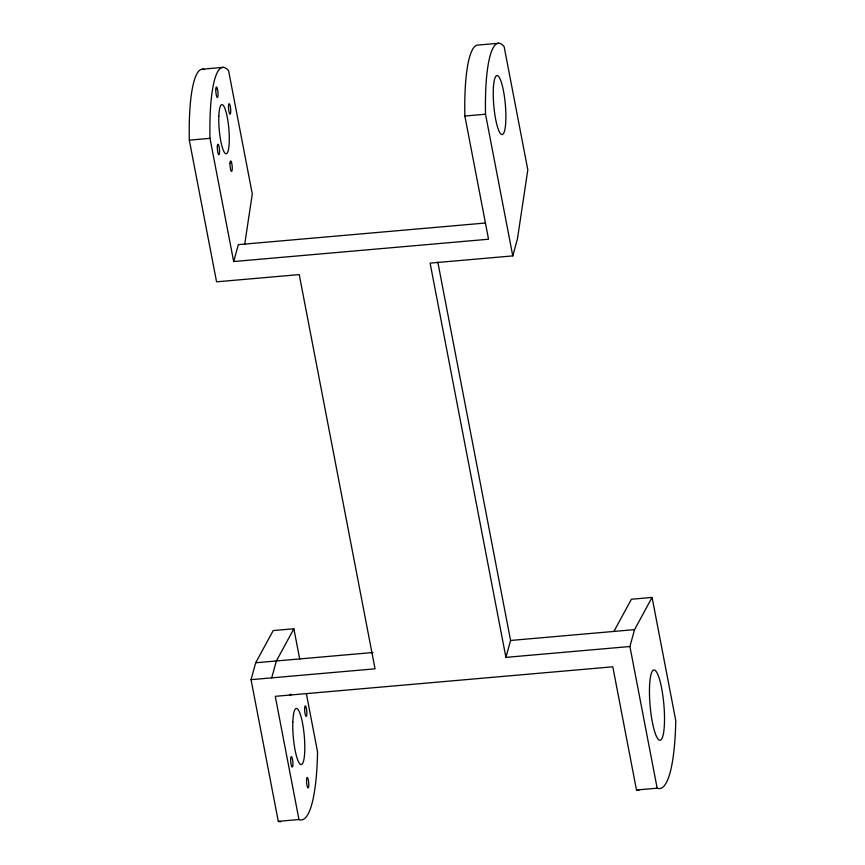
<?xml version="1.0" encoding="UTF-8"?>
<svg xmlns="http://www.w3.org/2000/svg" width="865" height="865" viewBox="0 0 865 865"><rect width="100%" height="100%" fill="white"/><g stroke="black" fill="none" stroke-linecap="round" stroke-linejoin="round"><path stroke-width="1.3" d="M244.687 244.503L252.288 193.965L228.598 70.768A102.243 20.014 85 0 0 209.979 138.335L233.68 261.533L488.552 239.227L464.862 116.029A102.243 20.014 85 0 1 478.15 45.056L498.813 43.25M233.68 261.533L238.329 244.644L485.157 223.04M280.768 821.75A128.096 25.074 85 0 1 278.292 821.35L251.045 679.674L255.694 662.774L273.21 630.574L293.873 628.769L299.733 659.238M271.707 677.857L276.368 660.968L293.873 628.769M512.772 255.899L517.421 239.01L527.823 169.854L504.133 46.656A102.243 20.014 85 0 0 485.525 114.223L512.772 255.899L430.11 263.133L505.917 657.368L629.915 646.512L634.564 629.623L652.08 597.423L631.418 599.229L613.901 631.428M505.917 657.368L510.577 640.468L437.809 262.117M202.605 69.168L223.267 67.362M251.045 679.674L375.042 668.818L299.225 274.594L216.564 281.828L189.316 140.152L209.979 138.335M464.862 116.029L485.525 114.223M255.694 662.774L372.977 652.513M510.577 640.468L634.564 629.623M278.292 821.35L298.955 819.533A128.096 25.074 85 0 0 317.563 751.966L306.361 693.676M298.955 819.533L275.265 696.336L612.798 666.796L636.489 789.994L657.162 788.188A128.096 25.074 85 0 0 675.77 720.621L652.08 597.423M629.915 646.512L657.162 788.188M638.965 790.405A128.096 25.074 85 0 1 636.489 789.994M290.943 694.076A5.287 1.038 85 0 1 289.743 694.779M189.316 140.152A102.243 20.014 85 0 1 204.335 69.589M218.813 116.321A24.685 4.833 85 0 0 225.96 153.775A24.685 4.833 85 0 0 227.311 117.489A24.685 4.833 85 0 0 218.813 116.321M493.396 87.787A29.615 5.796 85 0 0 501.44 134.432A29.615 5.796 85 0 0 503.863 93.02A29.615 5.796 85 0 0 493.396 87.787M306.545 779.938A5.287 1.038 85 0 0 308.091 787.939A5.287 1.038 85 0 0 308.362 780.133A5.287 1.038 85 0 0 306.545 779.938M290.683 759.081A5.287 1.038 85 0 0 292.229 767.082A5.287 1.038 85 0 0 292.5 759.275A5.287 1.038 85 0 0 290.683 759.081M292.824 721.897A28.21 5.525 85 0 0 301.031 764.574A28.21 5.525 85 0 0 302.501 722.956A28.21 5.525 85 0 0 292.824 721.897M304.642 708.403A5.287 1.038 85 0 0 306.188 716.404A5.287 1.038 85 0 0 306.459 708.597A5.287 1.038 85 0 0 304.642 708.403M649.529 686.896A35.26 6.898 85 0 0 659.79 740.245A35.26 6.898 85 0 0 661.639 688.237A35.26 6.898 85 0 0 649.529 686.896M228.49 106.19A5.287 1.038 85 0 0 230.036 114.191A5.287 1.038 85 0 0 230.306 106.384A5.287 1.038 85 0 0 228.49 106.19M230.014 163.42A5.287 1.038 85 0 0 231.561 171.421A5.287 1.038 85 0 0 231.831 163.615A5.287 1.038 85 0 0 230.014 163.42M217.32 146.726A5.287 1.038 85 0 0 218.867 154.727A5.287 1.038 85 0 0 219.137 146.931A5.287 1.038 85 0 0 217.32 146.726M215.807 89.495A5.287 1.038 85 0 0 217.342 97.507A5.287 1.038 85 0 0 217.623 89.7A5.287 1.038 85 0 0 215.807 89.495"/></g></svg>
